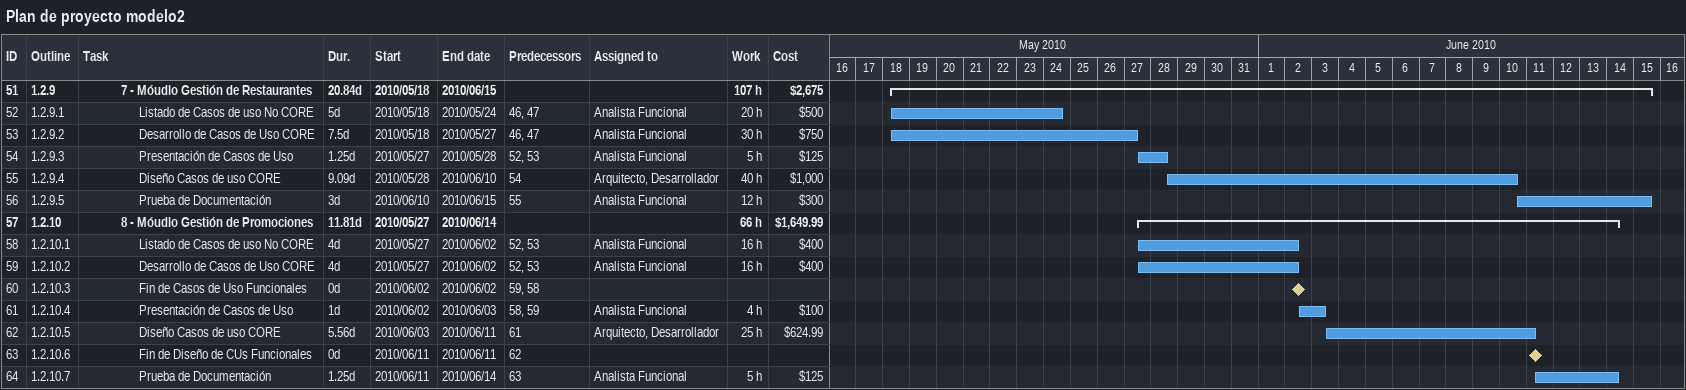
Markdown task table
Plan de proyecto modelo2

| ID | WBS | Task | Duration | Start | Finish | Predecessors | Resources | Work (h) | Cost ($) |
|---|---|---|---|---|---|---|---|---|---|
| 51 | 1.2.9 | **7 - Móudlo Gestión de Restaurantes** | 20.84d | 2010-05-18 | 2010-06-15 |  |  | 107 | 2675 |
| 52 | 1.2.9.1 | Listado de Casos de uso No CORE | 5d | 2010-05-18 | 2010-05-24 | 46, 47 | Analista Funcional | 20 | 500 |
| 53 | 1.2.9.2 | Desarrollo de Casos de Uso CORE | 7.5d | 2010-05-18 | 2010-05-27 | 46, 47 | Analista Funcional | 30 | 750 |
| 54 | 1.2.9.3 | Presentación de Casos de Uso | 1.25d | 2010-05-27 | 2010-05-28 | 52, 53 | Analista Funcional | 5 | 125 |
| 55 | 1.2.9.4 | Diseño Casos de uso CORE | 9.09d | 2010-05-28 | 2010-06-10 | 54 | Arquitecto, Desarrollador | 40 | 1000 |
| 56 | 1.2.9.5 | Prueba de Documentación | 3d | 2010-06-10 | 2010-06-15 | 55 | Analista Funcional | 12 | 300 |
| 57 | 1.2.10 | **8 - Móudlo Gestión de Promociones** | 11.81d | 2010-05-27 | 2010-06-14 |  |  | 66 | 1649.99 |
| 58 | 1.2.10.1 | Listado de Casos de uso No CORE | 4d | 2010-05-27 | 2010-06-02 | 52, 53 | Analista Funcional | 16 | 400 |
| 59 | 1.2.10.2 | Desarrollo de Casos de Uso CORE | 4d | 2010-05-27 | 2010-06-02 | 52, 53 | Analista Funcional | 16 | 400 |
| 60 | 1.2.10.3 | Fin de Casos de Uso Funcionales | 0d | 2010-06-02 | 2010-06-02 | 59, 58 |  |  |  |
| 61 | 1.2.10.4 | Presentación de Casos de Uso | 1d | 2010-06-02 | 2010-06-03 | 58, 59 | Analista Funcional | 4 | 100 |
| 62 | 1.2.10.5 | Diseño Casos de uso CORE | 5.56d | 2010-06-03 | 2010-06-11 | 61 | Arquitecto, Desarrollador | 25 | 624.99 |
| 63 | 1.2.10.6 | Fin de Diseño de CUs Funcionales | 0d | 2010-06-11 | 2010-06-11 | 62 |  |  |  |
| 64 | 1.2.10.7 | Prueba de Documentación | 1.25d | 2010-06-11 | 2010-06-14 | 63 | Analista Funcional | 5 | 125 |
